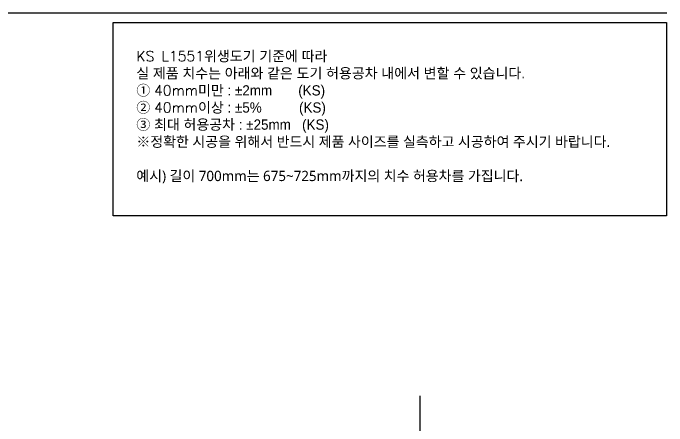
# Model space of a CAD drawing. Extents: x 3056 to 5854, y -58 to 2238.
# Drawn here: x 4325 to 5854, y 1134 to 2099 of the extents above; entities that cross this region are included whole.
import ezdxf
from ezdxf.lldxf.tags import DXFTag

# ---------------------------------------------------------------- set-up
doc = ezdxf.new("R2010")
doc.units = 0
doc.header["$LTSCALE"] = 20
doc.header["$MEASUREMENT"] = 0
for name, color, linetype in [('2', 2, 'CONTINUOUS'), ('3', 3, 'CONTINUOUS'), ('6', 6, 'CONTINUOUS')]:
    doc.layers.add(name, color=color, linetype=linetype)
doc.styles.add('ROMANS', font='NanumGothic.ttf', dxfattribs={"height": 10.144927})
tags = doc.linetypes.add('DASHED', pattern=[0.75, 0.5, -0.25]).pattern_tags.tags
tags[6:7] = [DXFTag(74, 4), DXFTag(75, 0), DXFTag(340, '0'), DXFTag(46, 1.0), DXFTag(50, 0.0), DXFTag(44, 0.0), DXFTag(45, 0.0)]
tags[4:5] = [DXFTag(74, 4), DXFTag(75, 0), DXFTag(340, '0'), DXFTag(46, 1.0), DXFTag(50, 0.0), DXFTag(44, 0.0), DXFTag(45, 0.0)]

msp = doc.modelspace()

# ---------------------------------------------------------------- linework, layer by layer
at = {"layer": '3', "linetype": 'DASHED'}
msp.add_lwpolyline([(4559.30803, 2076.90785), (5853.18459, 2076.90785), (5853.18459, 1625.06129), (4559.30803, 1625.06129)], close=True, dxfattribs=at)
at = {"layer": '6'}
msp.add_lwpolyline([(5854.2496, 2099.0231), (3379.36524, 2099.0231), (3379.36524, 194.0231), (5276.76374, 194.0231), (5276.76374, 1204.0231)], dxfattribs=at)

# ---------------------------------------------------------------- texts
at = {"layer": '2', "insert": (4613.22899, 1855.69093), "char_height": 24, "attachment_point": 4, "style": 'ROMANS'}
msp.add_mtext('{\\Fromans|c129;KS L1551\\fGulim|b0|i0|c129|p50;위생도기 기준에 따라 \\P실 제품 치수는 아래와 같은 도기 허용공차 내에서 변할 수 있습니다. \\Fromans|c129;\\P\\fGulim|b0|i0|c129|p50;① \\Fromans|c129;40mm\\fGulim|b0|i0|c129|p50;미만 : ±2mm       (KS)\\Fromans|c129; \\P\\fGulim|b0|i0|c129|p50;② \\Fromans|c129;40mm\\fGulim|b0|i0|c129|p50;이상 : ±5%          (KS)\\Fromans|c129;\\P\\fGulim|b0|i0|c129|p50;③ 최대 허용공차 : ±25mm   (KS)}\\P※정확한 시공을 위해서 반드시 제품 사이즈를 실측하고 시공하여 주시기 바랍니다.\\P\\P예시) 길이 700mm는 675~725mm까지의 치수 허용차를 가집니다.', dxfattribs=at)

doc.saveas('drawing.dxf')
